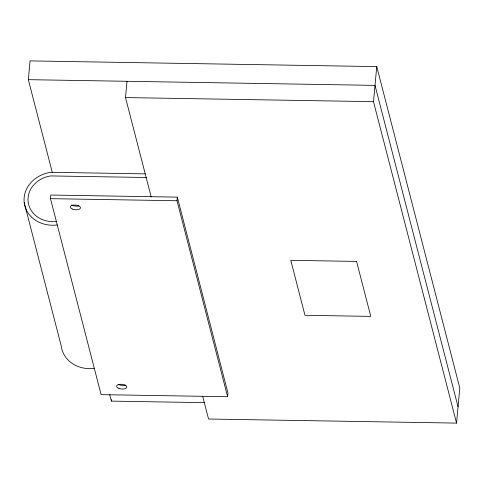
<?xml version="1.0" encoding="UTF-8"?>
<svg xmlns="http://www.w3.org/2000/svg" width="484" height="484" viewBox="0 0 484 484"><rect width="100%" height="100%" fill="white"/><g stroke="black" fill="none" stroke-linecap="round" stroke-linejoin="round"><path stroke-width="0.73" d="M52.302 172.449L28.332 79.666L30.075 60.899L376.758 66.604L459.8 388.053L456.551 423.101L208.556 419.017L202.705 396.372M50.475 198.664L50.808 195.046L177.332 197.127L227.964 393.105L227.625 396.723L101.102 394.641L50.475 198.664L176.999 200.745L227.625 396.723M151.183 196.927L125.513 97.574L127.026 81.294M204.792 402.652L111.374 401.115L111.514 399.609M176.999 200.745L177.332 197.127M456.551 423.101L373.503 101.658L376.758 66.604M28.332 79.666L375.015 85.378L458.058 406.82M125.513 97.574L373.503 101.658M145.17 173.859L50.995 172.31A30.202 26.499 -10.1 0 0 24.2 202.596L61.244 345.993A30.202 26.499 -10.1 0 0 94.307 368.348M146.337 177.501L50.663 175.928A26.19 22.966 -8.7 0 0 28.157 202.003A26.19 22.966 -8.7 0 0 56.247 221.509M109.68 394.539L111.374 401.115M125.471 385.034A5.118 2.353 5.3 0 1 118.271 384.338M78.807 205.9A5.118 2.353 5.3 0 1 71.668 204.907M57.263 224.951A30.202 26.499 -10.1 0 1 24.2 202.596M356.569 261.414L290.775 260.332L304.981 315.302L370.774 316.385L356.569 261.414M72.267 209.034A5.118 2.353 5.3 0 0 80.459 208.102A5.118 2.353 5.3 0 0 73.501 205.077A5.118 2.353 5.3 0 0 72.267 209.034M118.949 388.434A5.118 2.353 5.3 0 0 126.808 387.139A5.118 2.353 5.3 0 0 119.391 384.375A5.118 2.353 5.3 0 0 118.949 388.434"/></g></svg>
